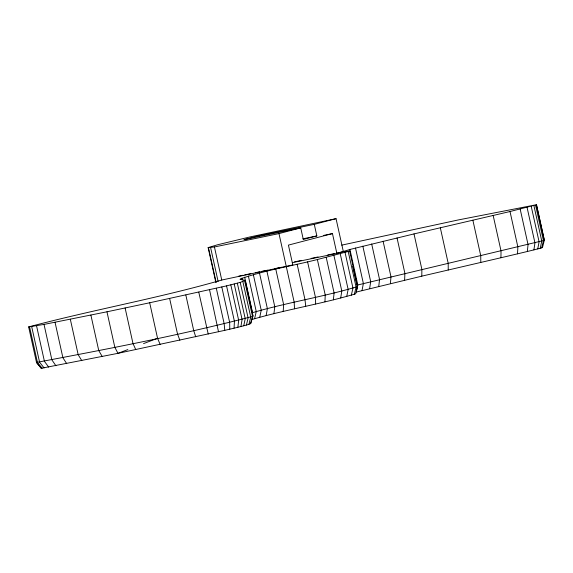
<?xml version="1.0" encoding="UTF-8"?>
<svg xmlns="http://www.w3.org/2000/svg" width="573" height="573" viewBox="0 0 573 573"><rect width="100%" height="100%" fill="white"/><g stroke="black" fill="none" stroke-linecap="round" stroke-linejoin="round"><path stroke-width="0.86" d="M414.014 233.913L349.931 249.463L357.803 284.967L356.227 292.08L421.792 276.165L421.886 269.417L414.014 233.913L510.013 211.53L536.471 204.711L458.171 219.96L341.737 245.137M421.792 276.165L500.931 257.75L501.038 250.995L493.167 215.491M324.948 301.835L325.235 295.038L317.363 259.533L349.673 251.089L357.545 286.593L355.668 293.799C321.396 304.012 285.877 309.578 251.533 319.619M404.61 280.204L404.903 273.407L397.032 237.902M292.294 262.67L336.86 253.431L332.462 233.591L288.42 245.108L292.817 264.941L221.758 280.032C158.234 298.297 92.604 309.843 28.65 326.918L36.529 362.551L41.27 368.289L117.966 353.333L224.766 330.349L234.049 328.193L234.429 321.381L226.557 285.877L240.223 282.417L245.165 280.34L240.073 279.395L240.381 278.865C265.356 270.162 291.75 266.044 317.363 259.533M500.931 257.75L517.505 253.846L517.885 247.035L510.013 211.53M283.184 311.468L283.656 304.628L275.785 269.124M390.435 283.563L390.965 276.716L383.093 241.212M517.505 253.846L527.339 251.497L528.048 244.607L520.177 209.102M333.371 299.822L334.095 292.925L326.223 257.42M378.76 286.378L379.548 279.466L371.676 243.962M234.049 328.193L237.859 327.283L238.683 320.357L230.812 284.853M273.923 313.696L274.796 306.763L266.925 271.258M527.339 251.497L533.893 249.892L534.946 242.916L527.074 207.412M369.628 288.62L370.695 281.644L362.824 246.139M340.699 298.024L341.802 291.034L333.93 255.529M237.859 327.283L240.911 326.524L242.093 319.512L234.221 284.007M266.159 315.63L267.376 308.611L259.505 273.106M362.029 290.547L363.368 283.492L355.496 247.987M533.893 249.892L537.739 248.918L539.1 241.863L531.228 206.359M346.729 296.485L348.14 289.415L340.269 253.911M240.911 326.524L243.754 325.793L245.215 318.71L237.344 283.205M259.748 317.292L261.224 310.201L253.359 274.696M537.739 248.918L540.174 248.274L541.779 241.154L533.907 205.65M351.306 295.245L352.961 288.112L345.089 252.607M254.591 318.703L256.253 311.569L248.381 276.064M243.754 325.793L246.419 325.063L248.095 317.922L240.223 282.417M540.174 248.274L541.664 247.844L543.44 240.667L535.569 205.163M246.419 325.063L248.933 324.297L250.738 317.12L242.866 281.615M354.315 294.343L356.12 287.166L348.248 251.662M248.933 324.297L250.645 323.63L252.507 316.425L244.642 280.92M245.165 280.34L253.037 315.845L250.645 323.63M541.664 247.844L542.481 247.543L544.343 240.216L536.471 204.711M253.037 315.845L252.507 316.425C181.369 334.94 108.49 348.878 36.522 362.423L41.27 368.289M215.82 282.324L208.128 247.615L217.525 244.786L250.222 236.878L336.043 218.664L343.37 251.726L349.673 251.089M127.865 349.573L117.966 353.333L114.829 347.302L106.958 311.798L44.021 324.418L28.65 326.918M143.537 343.607L157.554 338.278L149.682 302.773L106.958 311.798M349.931 249.463L336.86 253.431M357.803 284.967L544.35 240.338L536.478 204.84M208.128 247.615L214.431 246.97L278.979 233.591L300.732 227.896L303.303 239.471L316.848 235.926L314.283 224.358L336.043 218.664M149.682 302.773L226.557 285.877M314.283 224.358L257.485 236.133L243.933 239.679L300.732 227.896M302.866 238.826L316.848 235.926M323.724 235.403L332.462 233.591M294.522 261.854L301.498 260.407M311.096 258.416L318.072 256.969M327.67 254.978L334.646 253.531M336.394 253.173L342.496 251.905M238.64 276.179L243.009 275.269M244.757 274.911L250.874 273.643M255.243 272.734L259.612 271.831M261.36 271.466L267.476 270.198M274.467 268.751L281.458 267.297M541.621 247.493L542.473 247.436M357.194 286.407L357.545 286.593C323.007 296.964 287.166 302.508 252.543 312.672L244.671 277.174M42.123 368.224L37.46 362.48L29.588 326.975M44.071 367.938L39.566 362.172L31.694 326.667M48.705 367.128L44.422 361.319L36.55 325.815M55.932 365.775L51.892 359.923L44.021 324.418M66.719 363.676L62.908 357.774L55.037 322.27M81.81 360.668L78.186 354.737L70.314 319.233M102.223 356.542L98.757 350.576L90.885 315.071M135.744 349.594L132.979 343.478L125.107 307.973M157.554 338.278L160.139 344.423M179.843 340.212L177.515 334.009L169.644 298.504M195.708 336.788L193.703 330.514L185.831 295.009M208.228 334.045L198.774 292.173M472.875 220.225L480.747 255.73L480.79 262.441M440.322 227.782L448.193 263.286L448.236 270.005M352.775 266.495L357 285.54M307.579 261.818L315.451 297.323L315.651 304.005M297.136 264.21L305.008 299.715L305.724 306.276M278.979 233.591L294.178 302.15L294.508 308.797M241.928 278.127L242.315 279.853M214.431 246.97L221.758 280.032M221.801 286.994L229.673 322.492L229.78 329.196M210.599 247.579L218.105 281.429M208.479 247.794L216.171 282.51M216.315 288.255L224.179 323.759L224.766 330.349M209.546 289.78L218.499 331.767"/></g></svg>
